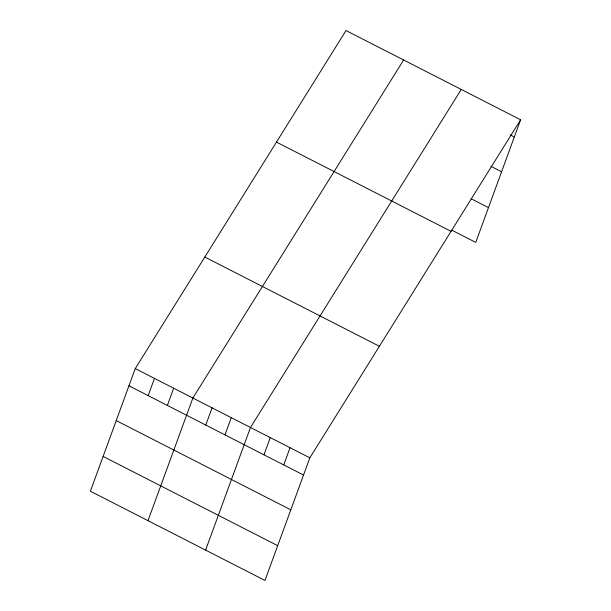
<?xml version="1.0" encoding="UTF-8"?>
<svg xmlns="http://www.w3.org/2000/svg" width="611" height="611" viewBox="0 0 611 611"><rect width="100%" height="100%" fill="white"/><g stroke="black" fill="none" stroke-linecap="round" stroke-linejoin="round"><path stroke-width="0.92" d="M135.26 368.593L90.39 491.213L264.968 580.45L309.838 457.83L520.61 119.787L346.032 30.55L135.26 368.593L309.838 457.83M148.168 395.615L154.468 378.415M167.376 405.437L173.669 388.229M147.999 520.664L192.87 398.044L403.642 60M205.777 425.065L212.078 407.858M224.978 434.879L231.279 417.68M205.609 550.106L250.479 427.494L461.252 89.45M263.967 454.813L270.268 437.606M283.756 464.925L290.049 447.718M520.61 119.787L475.74 242.407L451.835 230.187M510.193 134.886L514.309 136.994M490.862 166.299L501.585 171.783M471.157 198.766L488.464 207.618M276.478 142.103L451.055 231.34M204.815 257.04L379.393 346.277M128.967 385.801L303.537 475.037M116.235 420.589L290.813 509.826M103.122 456.425L277.692 545.661"/></g></svg>
